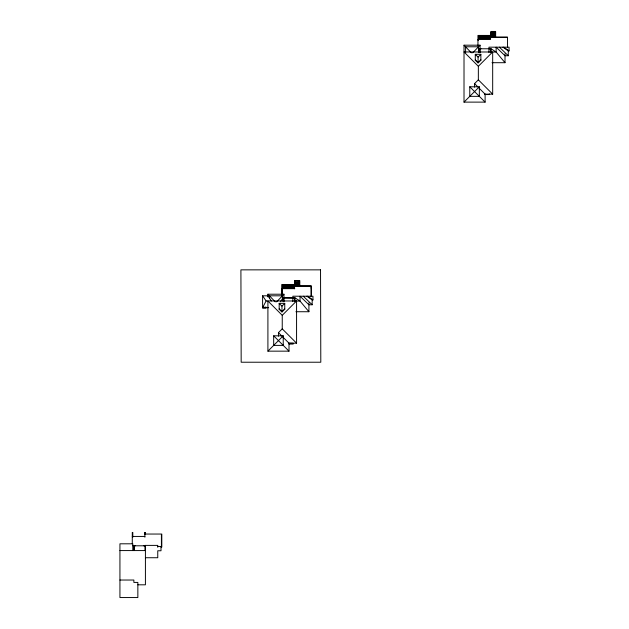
<?xml version="1.0" encoding="UTF-8"?>
<svg xmlns="http://www.w3.org/2000/svg" width="629" height="629" viewBox="0 0 629 629"><rect width="100%" height="100%" fill="white"/><g stroke="black" fill="none" stroke-linecap="round" stroke-linejoin="round"><path stroke-width="0.94" d="M268.638 295.811L262.6 295.811L266.098 300.953L262.6 307.691L268.638 307.691M280.392 301.778L283.254 297.8L294.977 297.8L300.025 301.055L308.918 311.732L295.905 311.732M472.709 52.852L480.069 45.186L464.013 45.186L464.013 102.118L485.108 102.118L485.108 94.161L479.18 88.225M276.603 301.881L283.962 294.215L267.907 294.215L267.907 296.935M475.288 60.03L478.079 62.837L480.863 59.983M279.182 309.059L281.973 311.874L284.756 309.02M480.863 60.03L478.079 62.837L478.079 57.121L480.863 54.306L475.288 54.306L475.288 60.282M284.756 309.059L281.973 311.874L281.973 306.15L284.756 303.343L279.182 303.343L279.182 309.311M492.68 94.161L478.347 79.828L478.347 66.289L492.68 51.955L492.68 94.161L485.108 94.161M474.557 87.148L474.557 83.61L478.347 79.828M464.013 102.118L479.337 86.794L469.777 86.794L469.777 96.347L479.337 96.347L479.337 86.794M282.24 328.857L278.458 332.639L289.01 343.19L296.573 343.19L282.24 328.857L282.24 315.318L296.573 300.984L266.098 300.953M282.24 315.318L267.907 300.984L267.907 351.155L273.843 345.219M283.231 335.823L273.678 345.384L273.678 335.823L283.231 335.823L283.231 345.384L273.678 345.384M490.848 32.244L495.628 32.244M490.848 33.046L495.628 33.046M490.848 33.84L495.628 33.84M490.848 34.634L495.628 34.634M495.628 35.428L477.946 35.428L477.946 45.854M478.472 36.23L490.549 36.23M490.848 36.23L495.628 36.23M478.472 37.025L507.477 37.025L507.477 47.246M490.95 37.425L507.076 37.425M478.472 37.819L490.549 37.819M478.472 38.613L490.549 38.613M477.946 39.415L490.549 39.415L490.549 35.428M477.946 40.209L478.472 40.209M492.012 62.703L505.016 62.703L496.124 52.018L491.084 48.771L479.337 48.771L479.361 52.592M502.925 47.175L508.271 50.894L509.065 50.894L509.065 47.175L488.961 47.175L488.961 52.482M508.271 50.894L508.271 55.737L505.016 55.737L496.124 47.175L496.124 52.018L464.013 51.955L478.347 66.289M294.694 281.179L299.671 281.281M299.671 282.177L294.694 282.279M299.671 282.838L294.6 282.94M294.749 283.663L299.522 283.663M299.671 284.497L281.839 284.465L281.839 294.891M294.694 285.165L299.671 285.259M282.374 285.259L294.451 285.259M282.374 286.053L311.371 286.053L311.371 296.275M299.49 286.124L311.3 286.124L311.284 288.444M311.103 296.699L311.056 286.384L299.601 286.368L299.522 280.479M294.514 286.384L311.3 286.384M282.374 286.855L294.451 286.855M282.374 287.65L294.451 287.65M281.839 288.444L294.451 288.444M281.989 288.656L294.765 288.656M281.839 288.978L282.374 288.978M281.839 289.238L282.374 289.238M283.42 297.965L293.389 298.13M306.826 296.212L312.165 299.923L312.959 299.923L312.959 296.212L292.855 296.212L292.855 301.519M294.977 301.055L300.025 301.055L300.025 296.212L308.918 304.766L312.165 304.766L312.165 299.923M262.6 307.29L265.918 307.29M288.805 343.245L293.185 343.245L293.169 344.071L289.065 344.071M267.907 351.155L289.01 351.155L289.01 343.19M144.882 534.045L161.802 534.045L161.802 547.049L161.008 547.049M132.279 536.435L144.882 536.435M144.882 545.39L157.761 545.39L157.761 547.293M132.805 545.791L145.417 545.791L145.417 584.813L137.853 584.813M157.761 546.522L161.008 546.522L161.008 550.768L157.761 550.768L157.761 557.734L145.417 557.734M119.935 550.572L145.417 550.572M119.935 580.032L133.867 580.032L133.867 582.423L137.853 582.423L137.853 597.55L119.935 597.55L119.935 543.802L132.805 543.802L132.805 550.572M503.727 47.175L509.065 50.894M307.62 296.212L312.959 299.923M499.379 47.175L508.271 55.737M303.272 296.212L312.165 304.766M474.557 83.61L477.859 86.904M469.777 86.794L485.108 102.118M282.413 344.558L289.01 351.155M273.678 335.823L283.231 345.384M475.288 54.306L478.079 57.121M279.182 303.343L281.973 306.15M475.288 59.983L478.079 62.837M279.182 309.02L281.973 311.874M464.013 45.186L471.373 52.852M267.907 294.215L275.266 301.881M267.907 295.811L271.406 300.953M505.016 53.835L505.016 62.703M495.628 37.025L495.628 31.45L490.848 31.45L490.848 37.025M491.084 48.771L491.084 52.592M490.683 52.671L490.683 49.164L489.488 48.771M489.291 93.894L489.291 94.554L484.912 94.554L484.912 93.894M480.933 48.771L479.738 49.164L479.738 52.671M480.863 54.306L480.863 60.282M480.069 45.186L480.069 52.592M478.472 35.428L478.472 39.415M478.472 52.577L478.472 46.782L465.602 46.782L465.602 52.577M308.918 302.863L308.918 311.732M299.758 286.384L299.758 280.479L294.514 280.479L294.514 288.774L294.781 280.479M299.49 280.479L299.49 286.384M296.573 300.984L296.573 343.19M294.977 297.8L294.977 301.621M294.584 301.7L294.584 298.201L293.389 297.8M284.827 297.8L283.632 298.201L283.632 301.7M284.756 303.343L284.756 309.311M283.962 294.215L283.962 301.621M282.374 284.465L282.374 288.444M282.374 299.679L282.374 295.811L269.495 295.811L269.495 298.712M282.224 294.93L281.973 288.514L281.989 294.93M278.458 332.639L278.458 336.177M265.918 307.038L265.918 308.1L262.6 308.092L262.6 295.811M161.409 534.446L161.409 546.656M145.283 534.446L144.882 532.456L144.882 537.229M145.181 532.456L145.181 534.045M145.016 550.572L145.016 546.192L143.821 545.791M135.259 545.791L134.071 546.192L134.071 550.572M134.402 545.791L134.402 550.572M133.67 545.791L133.67 550.572M132.805 537.229L132.805 532.456L132.279 532.456L132.279 543.802M283.254 297.8L283.239 301.621L283.231 297.8M320.538 269.857L240.907 269.857L241.174 362.225L320.798 362.225L320.538 269.857"/></g></svg>
